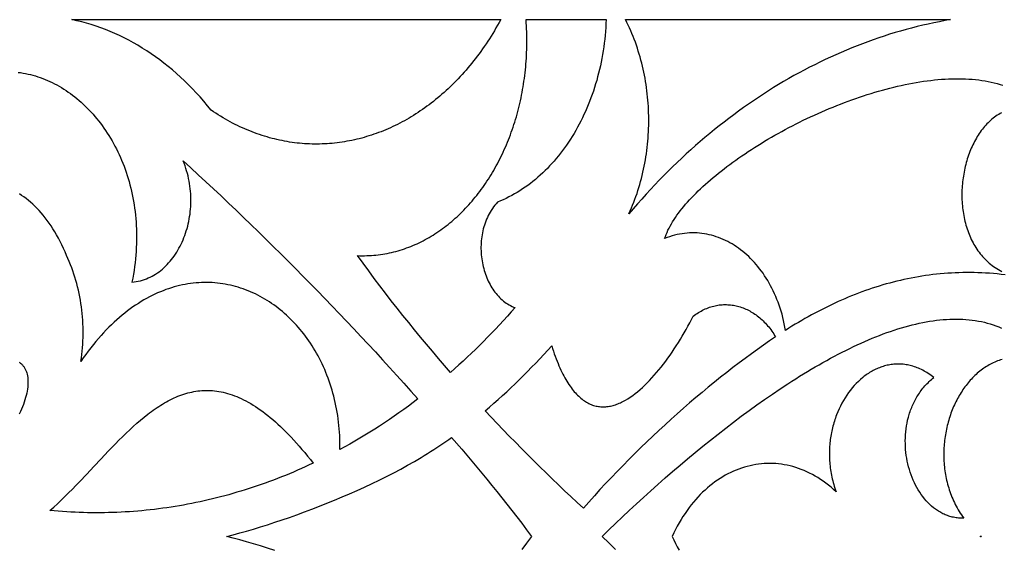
# Model space of a CAD drawing. Extents: x -4950 to -2150, y -1354 to 1346.
# Drawn here: x -4386.9 to -4103, y -1033.4 to -880.4 of the extents above; entities that cross this region are included whole.
import ezdxf

# ---------------------------------------------------------------- set-up
doc = ezdxf.new("R2010")
doc.units = 0
doc.layers.add('LAYER_1', color=18, linetype='CONTINUOUS')

msp = doc.modelspace()

# ---------------------------------------------------------------- linework, layer by layer
at = {"layer": 'LAYER_1'}
for points in [[(-4247.82, -880.41), (-4248.27, -881.22), (-4248.72, -882.03), (-4249.18, -882.82), (-4249.64, -883.61), (-4250.12, -884.39), (-4250.59, -885.16), (-4251.08, -885.92), (-4251.56, -886.67), (-4252.06, -887.41), (-4252.56, -888.14), (-4253.06, -888.87), (-4253.57, -889.58), (-4254.09, -890.29), (-4254.61, -890.99), (-4255.13, -891.68), (-4255.67, -892.36), (-4256.2, -893.03), (-4256.74, -893.69), (-4257.29, -894.35), (-4257.84, -894.99), (-4258.4, -895.63), (-4258.96, -896.25), (-4259.52, -896.87), (-4260.09, -897.48), (-4260.67, -898.08), (-4261.25, -898.66), (-4261.83, -899.24), (-4262.42, -899.82), (-4263.01, -900.38), (-4263.61, -900.93), (-4264.21, -901.47), (-4264.81, -902.01), (-4265.42, -902.53), (-4266.03, -903.05), (-4266.65, -903.55), (-4267.27, -904.05), (-4267.9, -904.54), (-4268.52, -905.01), (-4269.15, -905.48), (-4269.79, -905.94), (-4270.43, -906.39), (-4271.07, -906.83), (-4271.71, -907.26), (-4272.36, -907.68), (-4273.01, -908.09), (-4273.67, -908.49), (-4274.33, -908.88), (-4274.99, -909.26), (-4275.65, -909.64), (-4276.32, -910), (-4276.98, -910.35), (-4277.66, -910.69), (-4278.33, -911.03), (-4279.01, -911.35), (-4279.69, -911.66), (-4280.37, -911.97), (-4281.05, -912.26), (-4281.74, -912.54), (-4282.43, -912.82), (-4283.12, -913.08), (-4283.81, -913.34), (-4284.51, -913.58), (-4285.21, -913.82), (-4285.91, -914.04), (-4286.61, -914.25), (-4287.31, -914.46), (-4288.02, -914.65), (-4288.72, -914.84), (-4289.43, -915.01), (-4290.14, -915.17), (-4290.85, -915.33), (-4291.56, -915.47), (-4292.28, -915.6), (-4292.99, -915.73), (-4293.71, -915.84), (-4294.42, -915.94), (-4295.14, -916.03), (-4295.86, -916.12), (-4296.58, -916.19), (-4297.3, -916.25), (-4298.02, -916.3), (-4298.74, -916.34), (-4299.47, -916.37), (-4300.19, -916.39), (-4300.91, -916.4), (-4301.64, -916.4), (-4302.36, -916.39), (-4303.09, -916.36), (-4303.81, -916.33), (-4304.54, -916.29), (-4305.26, -916.23), (-4305.99, -916.17), (-4306.71, -916.09), (-4307.44, -916.01), (-4308.16, -915.91), (-4308.89, -915.8), (-4309.61, -915.68), (-4310.34, -915.55), (-4311.06, -915.41), (-4311.78, -915.26), (-4312.51, -915.1), (-4313.23, -914.93), (-4313.95, -914.75), (-4314.67, -914.55), (-4315.39, -914.35), (-4316.11, -914.13), (-4316.83, -913.91), (-4317.54, -913.67), (-4318.26, -913.42), (-4318.97, -913.16), (-4319.69, -912.89), (-4320.4, -912.61), (-4321.11, -912.32), (-4321.82, -912.01), (-4322.52, -911.7), (-4323.23, -911.37), (-4323.93, -911.04), (-4324.64, -910.69), (-4325.34, -910.33), (-4326.04, -909.96), (-4326.73, -909.58), (-4327.43, -909.18), (-4328.12, -908.78), (-4328.81, -908.36), (-4329.5, -907.93), (-4330.18, -907.5), (-4330.87, -907.05), (-4331.55, -906.59), (-4332.6, -905.29), (-4333.66, -904.02), (-4334.75, -902.78), (-4335.85, -901.57), (-4336.96, -900.4), (-4338.09, -899.24), (-4339.24, -898.12), (-4340.4, -897.03), (-4341.58, -895.97), (-4342.77, -894.94), (-4343.97, -893.95), (-4345.19, -892.98), (-4346.42, -892.04), (-4347.66, -891.13), (-4348.92, -890.26), (-4350.18, -889.42), (-4351.46, -888.61), (-4352.75, -887.83), (-4354.05, -887.08), (-4355.37, -886.37), (-4356.69, -885.69), (-4358.02, -885.04), (-4359.36, -884.42), (-4360.71, -883.84), (-4362.07, -883.29), (-4363.44, -882.77), (-4364.82, -882.29), (-4366.2, -881.85), (-4367.59, -881.43), (-4368.99, -881.05), (-4370.4, -880.71), (-4371.81, -880.4)], [(-4262.33, -982.43), (-4264.09, -980.41), (-4265.83, -978.39), (-4267.57, -976.35), (-4269.3, -974.29), (-4271.02, -972.23), (-4272.73, -970.15), (-4274.42, -968.06), (-4276.11, -965.96), (-4277.79, -963.84), (-4279.45, -961.71), (-4281.1, -959.57), (-4282.75, -957.42), (-4284.37, -955.25), (-4285.99, -953.07), (-4287.6, -950.87), (-4289.19, -948.67), (-4288.52, -948.69), (-4287.85, -948.7), (-4287.18, -948.69), (-4286.52, -948.68), (-4285.86, -948.65), (-4285.2, -948.61), (-4284.54, -948.56), (-4283.89, -948.5), (-4283.23, -948.42), (-4282.59, -948.34), (-4281.94, -948.24), (-4281.3, -948.13), (-4280.65, -948.01), (-4280.02, -947.88), (-4279.38, -947.74), (-4278.75, -947.59), (-4278.12, -947.43), (-4277.49, -947.25), (-4276.87, -947.07), (-4276.25, -946.87), (-4275.63, -946.67), (-4275.02, -946.45), (-4274.41, -946.22), (-4273.81, -945.99), (-4273.2, -945.74), (-4272.6, -945.48), (-4272.01, -945.21), (-4271.42, -944.94), (-4270.83, -944.65), (-4270.24, -944.35), (-4269.66, -944.04), (-4269.08, -943.73), (-4268.51, -943.4), (-4267.94, -943.06), (-4267.38, -942.72), (-4266.82, -942.36), (-4266.26, -942), (-4265.71, -941.63), (-4265.16, -941.24), (-4264.62, -940.85), (-4264.08, -940.45), (-4263.54, -940.04), (-4263.01, -939.62), (-4262.49, -939.2), (-4261.97, -938.76), (-4261.45, -938.32), (-4260.94, -937.86), (-4260.43, -937.4), (-4259.93, -936.93), (-4259.43, -936.46), (-4258.94, -935.97), (-4258.45, -935.48), (-4257.97, -934.98), (-4257.49, -934.47), (-4257.02, -933.95), (-4256.56, -933.42), (-4256.09, -932.89), (-4255.64, -932.35), (-4255.19, -931.8), (-4254.74, -931.25), (-4254.3, -930.68), (-4253.87, -930.11), (-4253.44, -929.54), (-4253.02, -928.95), (-4252.6, -928.36), (-4252.19, -927.76), (-4251.79, -927.16), (-4251.39, -926.54), (-4251, -925.92), (-4250.61, -925.3), (-4250.23, -924.67), (-4249.85, -924.03), (-4249.49, -923.38), (-4249.12, -922.73), (-4248.77, -922.08), (-4248.42, -921.41), (-4248.08, -920.74), (-4247.74, -920.07), (-4247.41, -919.38), (-4247.09, -918.7), (-4246.77, -918), (-4246.46, -917.3), (-4246.16, -916.6), (-4245.86, -915.89), (-4245.57, -915.17), (-4245.29, -914.45), (-4245.02, -913.73), (-4244.75, -913), (-4244.49, -912.26), (-4244.23, -911.52), (-4243.99, -910.77), (-4243.75, -910.02), (-4243.52, -909.27), (-4243.29, -908.5), (-4243.08, -907.74), (-4242.87, -906.97), (-4242.67, -906.19), (-4242.47, -905.42), (-4242.29, -904.63), (-4242.11, -903.85), (-4241.94, -903.05), (-4241.77, -902.26), (-4241.62, -901.46), (-4241.47, -900.66), (-4241.33, -899.85), (-4241.2, -899.04), (-4241.08, -898.22), (-4240.97, -897.4), (-4240.86, -896.58), (-4240.76, -895.76), (-4240.67, -894.93), (-4240.59, -894.1), (-4240.52, -893.26), (-4240.46, -892.42), (-4240.4, -891.58), (-4240.35, -890.74), (-4240.32, -889.89), (-4240.29, -889.04), (-4240.27, -888.19), (-4240.26, -887.33), (-4240.25, -886.48), (-4240.26, -885.62), (-4240.28, -884.75), (-4240.3, -883.89), (-4240.34, -883.02), (-4240.38, -882.15), (-4240.43, -881.28), (-4240.5, -880.41), (-4217.33, -880.41), (-4217.38, -881.55), (-4217.44, -882.69), (-4217.52, -883.83), (-4217.62, -884.96), (-4217.74, -886.08), (-4217.87, -887.2), (-4218.02, -888.31), (-4218.18, -889.41), (-4218.36, -890.51), (-4218.56, -891.6), (-4218.77, -892.68), (-4219, -893.76), (-4219.24, -894.83), (-4219.5, -895.88), (-4219.78, -896.94), (-4220.06, -897.98), (-4220.37, -899.01), (-4220.69, -900.04), (-4221.02, -901.06), (-4221.37, -902.06), (-4221.73, -903.06), (-4222.1, -904.05), (-4222.49, -905.02), (-4222.9, -905.99), (-4223.31, -906.94), (-4223.74, -907.89), (-4224.19, -908.82), (-4224.65, -909.74), (-4225.12, -910.65), (-4225.6, -911.55), (-4226.1, -912.44), (-4226.61, -913.31), (-4227.13, -914.17), (-4227.66, -915.02), (-4228.21, -915.85), (-4228.77, -916.67), (-4229.34, -917.48), (-4229.92, -918.27), (-4230.52, -919.05), (-4231.12, -919.82), (-4231.74, -920.57), (-4232.37, -921.3), (-4233.01, -922.02), (-4233.66, -922.73), (-4234.32, -923.42), (-4234.99, -924.09), (-4235.67, -924.75), (-4236.37, -925.39), (-4237.07, -926.01), (-4237.78, -926.62), (-4238.51, -927.21), (-4239.24, -927.78), (-4239.98, -928.34), (-4240.73, -928.87), (-4241.5, -929.39), (-4242.27, -929.89), (-4243.05, -930.37), (-4243.84, -930.83), (-4244.64, -931.28), (-4245.44, -931.7), (-4246.26, -932.11), (-4247.08, -932.49), (-4247.91, -932.86), (-4248.75, -933.2), (-4249.15, -933.65), (-4249.53, -934.12), (-4249.89, -934.59), (-4250.23, -935.07), (-4250.56, -935.57), (-4250.86, -936.07), (-4251.15, -936.58), (-4251.42, -937.1), (-4251.68, -937.63), (-4251.91, -938.16), (-4252.13, -938.71), (-4252.34, -939.25), (-4252.52, -939.81), (-4252.69, -940.37), (-4252.85, -940.93), (-4252.98, -941.5), (-4253.11, -942.07), (-4253.21, -942.64), (-4253.3, -943.22), (-4253.38, -943.8), (-4253.44, -944.38), (-4253.48, -944.96), (-4253.51, -945.55), (-4253.52, -946.13), (-4253.52, -946.71), (-4253.51, -947.29), (-4253.48, -947.87), (-4253.43, -948.45), (-4253.37, -949.03), (-4253.3, -949.6), (-4253.21, -950.17), (-4253.11, -950.73), (-4253, -951.29), (-4252.87, -951.85), (-4252.73, -952.4), (-4252.58, -952.95), (-4252.42, -953.48), (-4252.24, -954.02), (-4252.05, -954.54), (-4251.84, -955.05), (-4251.63, -955.56), (-4251.4, -956.06), (-4251.16, -956.55), (-4250.91, -957.03), (-4250.64, -957.49), (-4250.37, -957.95), (-4250.08, -958.4), (-4249.79, -958.83), (-4249.48, -959.25), (-4249.16, -959.66), (-4248.83, -960.05), (-4248.49, -960.43), (-4248.14, -960.8), (-4247.78, -961.15), (-4247.41, -961.48), (-4247.03, -961.8), (-4246.64, -962.1), (-4246.23, -962.39), (-4245.83, -962.65), (-4245.41, -962.9), (-4244.98, -963.13), (-4244.54, -963.34), (-4244.1, -963.53), (-4243.64, -963.71), (-4244.76, -964.97), (-4245.88, -966.22), (-4247.01, -967.46), (-4248.15, -968.68), (-4249.29, -969.9), (-4250.44, -971.1), (-4251.6, -972.29), (-4252.76, -973.47), (-4253.94, -974.63), (-4255.12, -975.78), (-4256.3, -976.92), (-4257.49, -978.05), (-4258.69, -979.16), (-4259.9, -980.26), (-4261.11, -981.35)], [(-4210.72, -936.54), (-4210.36, -935.72), (-4210, -934.89), (-4209.66, -934.06), (-4209.32, -933.22), (-4209.01, -932.38), (-4208.7, -931.53), (-4208.4, -930.67), (-4208.12, -929.81), (-4207.85, -928.95), (-4207.59, -928.08), (-4207.35, -927.21), (-4207.12, -926.33), (-4206.9, -925.45), (-4206.69, -924.56), (-4206.49, -923.68), (-4206.31, -922.78), (-4206.13, -921.89), (-4205.97, -920.99), (-4205.83, -920.09), (-4205.69, -919.19), (-4205.57, -918.28), (-4205.46, -917.38), (-4205.36, -916.47), (-4205.27, -915.56), (-4205.2, -914.65), (-4205.13, -913.74), (-4205.08, -912.82), (-4205.05, -911.91), (-4205.02, -911), (-4205.01, -910.08), (-4205, -909.17), (-4205.01, -908.25), (-4205.04, -907.34), (-4205.07, -906.43), (-4205.12, -905.52), (-4205.18, -904.61), (-4205.25, -903.7), (-4205.33, -902.79), (-4205.43, -901.88), (-4205.53, -900.98), (-4205.65, -900.07), (-4205.78, -899.17), (-4205.93, -898.28), (-4206.08, -897.38), (-4206.25, -896.49), (-4206.43, -895.6), (-4206.62, -894.72), (-4206.82, -893.84), (-4207.04, -892.96), (-4207.27, -892.08), (-4207.5, -891.21), (-4207.76, -890.35), (-4208.02, -889.49), (-4208.29, -888.64), (-4208.58, -887.79), (-4208.88, -886.94), (-4209.19, -886.1), (-4209.52, -885.27), (-4209.85, -884.44), (-4210.2, -883.62), (-4210.56, -882.81), (-4210.93, -882), (-4211.31, -881.2), (-4211.7, -880.4), (-4117.7, -880.4), (-4119.32, -880.69), (-4120.94, -881), (-4122.56, -881.33), (-4124.17, -881.67), (-4125.77, -882.04), (-4127.38, -882.42), (-4128.98, -882.83), (-4130.57, -883.26), (-4132.17, -883.7), (-4133.75, -884.16), (-4135.34, -884.65), (-4136.92, -885.15), (-4138.49, -885.67), (-4140.06, -886.22), (-4141.63, -886.78), (-4143.19, -887.36), (-4144.75, -887.96), (-4146.3, -888.57), (-4147.85, -889.21), (-4149.39, -889.87), (-4150.93, -890.54), (-4152.46, -891.23), (-4153.98, -891.95), (-4155.5, -892.68), (-4157.02, -893.43), (-4158.53, -894.19), (-4160.03, -894.98), (-4161.53, -895.79), (-4163.02, -896.61), (-4164.51, -897.45), (-4165.99, -898.31), (-4167.46, -899.19), (-4168.93, -900.08), (-4170.39, -901), (-4171.85, -901.93), (-4173.29, -902.88), (-4174.73, -903.85), (-4176.17, -904.84), (-4177.59, -905.84), (-4179.02, -906.86), (-4180.43, -907.9), (-4181.83, -908.96), (-4183.23, -910.03), (-4184.62, -911.12), (-4186.01, -912.23), (-4187.38, -913.36), (-4188.75, -914.5), (-4190.11, -915.66), (-4191.46, -916.84), (-4192.81, -918.04), (-4194.14, -919.25), (-4195.47, -920.48), (-4196.79, -921.73), (-4198.1, -922.99), (-4199.4, -924.27), (-4200.7, -925.57), (-4201.98, -926.88), (-4203.26, -928.21), (-4204.52, -929.56), (-4205.78, -930.92), (-4207.03, -932.3), (-4208.27, -933.7), (-4209.5, -935.11)], [(-4223.92, -1021.75), (-4225.73, -1020.07), (-4227.53, -1018.37), (-4229.33, -1016.67), (-4231.13, -1014.96), (-4232.92, -1013.23), (-4234.71, -1011.5), (-4236.49, -1009.75), (-4238.27, -1008), (-4240.04, -1006.23), (-4241.81, -1004.45), (-4243.57, -1002.66), (-4245.33, -1000.86), (-4247.08, -999.05), (-4248.82, -997.22), (-4250.56, -995.39), (-4252.29, -993.54), (-4251.03, -992.47), (-4249.78, -991.38), (-4248.54, -990.27), (-4247.31, -989.16), (-4246.08, -988.03), (-4244.86, -986.89), (-4243.65, -985.73), (-4242.44, -984.56), (-4241.25, -983.38), (-4240.05, -982.19), (-4238.87, -980.98), (-4237.7, -979.76), (-4236.53, -978.53), (-4235.37, -977.28), (-4234.22, -976.03), (-4233.07, -974.76), (-4232.82, -975.55), (-4232.57, -976.32), (-4232.31, -977.07), (-4232.05, -977.8), (-4231.78, -978.51), (-4231.51, -979.19), (-4231.24, -979.86), (-4230.97, -980.51), (-4230.69, -981.14), (-4230.41, -981.76), (-4230.13, -982.35), (-4229.85, -982.92), (-4229.56, -983.48), (-4229.27, -984.01), (-4228.97, -984.53), (-4228.68, -985.03), (-4228.38, -985.51), (-4228.08, -985.97), (-4227.77, -986.42), (-4227.47, -986.85), (-4227.16, -987.26), (-4226.85, -987.65), (-4226.54, -988.03), (-4226.22, -988.39), (-4225.91, -988.73), (-4225.59, -989.06), (-4225.27, -989.37), (-4224.94, -989.66), (-4224.62, -989.94), (-4224.29, -990.2), (-4223.96, -990.45), (-4223.63, -990.68), (-4223.3, -990.9), (-4222.97, -991.1), (-4222.63, -991.28), (-4222.3, -991.45), (-4221.96, -991.61), (-4221.62, -991.75), (-4221.28, -991.88), (-4220.94, -991.99), (-4220.59, -992.09), (-4220.25, -992.17), (-4219.9, -992.25), (-4219.56, -992.3), (-4219.21, -992.35), (-4218.86, -992.38), (-4218.51, -992.4), (-4218.16, -992.4), (-4217.81, -992.4), (-4217.46, -992.38), (-4217.11, -992.35), (-4216.75, -992.3), (-4216.4, -992.25), (-4216.05, -992.18), (-4215.69, -992.1), (-4215.34, -992.01), (-4214.98, -991.9), (-4214.62, -991.79), (-4214.27, -991.67), (-4213.91, -991.53), (-4213.56, -991.39), (-4213.2, -991.23), (-4212.84, -991.06), (-4212.49, -990.89), (-4212.13, -990.7), (-4211.77, -990.5), (-4211.06, -990.08), (-4210.35, -989.62), (-4209.64, -989.13), (-4208.93, -988.6), (-4208.23, -988.04), (-4207.52, -987.44), (-4206.83, -986.82), (-4206.13, -986.16), (-4205.44, -985.48), (-4204.75, -984.78), (-4204.07, -984.04), (-4203.39, -983.29), (-4202.72, -982.51), (-4202.06, -981.71), (-4201.4, -980.89), (-4200.75, -980.05), (-4200.11, -979.2), (-4199.48, -978.33), (-4198.85, -977.44), (-4198.23, -976.55), (-4197.62, -975.64), (-4197.03, -974.72), (-4196.44, -973.79), (-4195.86, -972.86), (-4195.3, -971.92), (-4194.74, -970.97), (-4194.2, -970.02), (-4193.67, -969.07), (-4193.15, -968.12), (-4192.65, -967.16), (-4192.16, -966.21), (-4191.78, -965.93), (-4191.4, -965.65), (-4191.01, -965.39), (-4190.63, -965.14), (-4190.24, -964.91), (-4189.84, -964.69), (-4189.45, -964.48), (-4189.05, -964.28), (-4188.66, -964.1), (-4188.25, -963.93), (-4187.85, -963.77), (-4187.45, -963.62), (-4187.05, -963.49), (-4186.64, -963.37), (-4186.23, -963.26), (-4185.82, -963.17), (-4185.42, -963.08), (-4185.01, -963.01), (-4184.6, -962.95), (-4184.19, -962.91), (-4183.78, -962.87), (-4183.37, -962.85), (-4182.96, -962.84), (-4182.55, -962.84), (-4182.14, -962.86), (-4181.74, -962.88), (-4181.33, -962.92), (-4180.92, -962.97), (-4180.52, -963.03), (-4180.12, -963.11), (-4179.71, -963.19), (-4179.31, -963.29), (-4178.92, -963.4), (-4178.52, -963.51), (-4178.13, -963.65), (-4177.73, -963.79), (-4177.34, -963.94), (-4176.96, -964.11), (-4176.57, -964.28), (-4176.19, -964.47), (-4175.82, -964.67), (-4175.44, -964.88), (-4175.07, -965.1), (-4174.7, -965.33), (-4174.34, -965.57), (-4173.98, -965.82), (-4173.62, -966.09), (-4173.27, -966.36), (-4172.92, -966.65), (-4172.58, -966.94), (-4172.24, -967.25), (-4171.91, -967.57), (-4171.58, -967.9), (-4171.25, -968.23), (-4170.94, -968.58), (-4170.62, -968.94), (-4170.32, -969.31), (-4170.02, -969.69), (-4169.72, -970.08), (-4169.43, -970.48), (-4169.15, -970.89), (-4168.87, -971.31), (-4168.6, -971.74), (-4168.34, -972.18), (-4170.07, -973.36), (-4171.81, -974.57), (-4173.57, -975.81), (-4175.33, -977.09), (-4177.1, -978.39), (-4178.87, -979.72), (-4180.65, -981.07), (-4182.44, -982.46), (-4184.22, -983.87), (-4186.01, -985.3), (-4187.8, -986.76), (-4189.6, -988.24), (-4191.39, -989.75), (-4193.18, -991.28), (-4194.96, -992.83), (-4196.74, -994.4), (-4198.52, -995.99), (-4200.29, -997.6), (-4202.06, -999.23), (-4203.81, -1000.87), (-4205.56, -1002.53), (-4207.3, -1004.21), (-4209.03, -1005.91), (-4210.74, -1007.62), (-4212.45, -1009.34), (-4214.13, -1011.08), (-4215.81, -1012.83), (-4217.47, -1014.59), (-4219.11, -1016.37), (-4220.73, -1018.15), (-4222.34, -1019.94)], [(-4302.03, -1008.69), (-4303.18, -1009.23), (-4304.32, -1009.75), (-4305.47, -1010.27), (-4306.62, -1010.77), (-4307.77, -1011.27), (-4308.92, -1011.75), (-4310.08, -1012.23), (-4311.24, -1012.69), (-4312.4, -1013.15), (-4313.56, -1013.59), (-4314.72, -1014.03), (-4315.89, -1014.45), (-4317.06, -1014.87), (-4318.23, -1015.27), (-4319.4, -1015.67), (-4320.57, -1016.05), (-4321.75, -1016.42), (-4322.92, -1016.79), (-4324.1, -1017.14), (-4325.28, -1017.48), (-4326.46, -1017.82), (-4327.64, -1018.14), (-4328.83, -1018.45), (-4330.01, -1018.76), (-4331.2, -1019.05), (-4332.39, -1019.33), (-4333.58, -1019.6), (-4334.77, -1019.86), (-4335.96, -1020.12), (-4337.16, -1020.36), (-4338.35, -1020.59), (-4339.55, -1020.81), (-4340.74, -1021.02), (-4341.94, -1021.22), (-4343.14, -1021.41), (-4344.34, -1021.59), (-4345.54, -1021.76), (-4346.74, -1021.92), (-4347.94, -1022.07), (-4349.15, -1022.2), (-4350.35, -1022.33), (-4351.56, -1022.45), (-4352.76, -1022.56), (-4353.97, -1022.65), (-4355.17, -1022.74), (-4356.38, -1022.82), (-4357.59, -1022.88), (-4358.8, -1022.94), (-4360.01, -1022.98), (-4361.22, -1023.02), (-4362.43, -1023.04), (-4363.64, -1023.06), (-4364.85, -1023.06), (-4366.06, -1023.05), (-4367.27, -1023.04), (-4368.48, -1023.01), (-4369.69, -1022.97), (-4370.9, -1022.92), (-4372.11, -1022.86), (-4373.32, -1022.79), (-4374.54, -1022.72), (-4375.75, -1022.62), (-4376.96, -1022.52), (-4378.17, -1022.41), (-4377.07, -1021.44), (-4375.98, -1020.44), (-4374.9, -1019.42), (-4373.82, -1018.38), (-4372.76, -1017.33), (-4371.69, -1016.26), (-4370.64, -1015.18), (-4369.59, -1014.09), (-4367.5, -1011.88), (-4365.43, -1009.67), (-4363.36, -1007.46), (-4361.3, -1005.28), (-4360.27, -1004.2), (-4359.24, -1003.14), (-4358.21, -1002.09), (-4357.18, -1001.06), (-4356.15, -1000.05), (-4355.11, -999.07), (-4354.07, -998.11), (-4353.03, -997.17), (-4351.98, -996.27), (-4350.93, -995.4), (-4349.87, -994.56), (-4349.34, -994.15), (-4348.81, -993.76), (-4348.28, -993.37), (-4347.74, -992.99), (-4347.2, -992.63), (-4346.66, -992.27), (-4346.12, -991.93), (-4345.58, -991.59), (-4345.04, -991.27), (-4344.49, -990.96), (-4343.94, -990.66), (-4343.39, -990.37), (-4342.83, -990.1), (-4342.28, -989.84), (-4341.72, -989.59), (-4341.16, -989.36), (-4340.6, -989.14), (-4340.03, -988.93), (-4339.46, -988.74), (-4338.89, -988.56), (-4338.32, -988.4), (-4337.74, -988.25), (-4337.16, -988.12), (-4336.58, -988), (-4335.99, -987.9), (-4335.4, -987.82), (-4334.81, -987.75), (-4334.21, -987.7), (-4333.61, -987.67), (-4333.01, -987.65), (-4332.4, -987.65), (-4331.79, -987.68), (-4331.18, -987.71), (-4330.56, -987.77), (-4329.94, -987.85), (-4329.32, -987.94), (-4328.69, -988.06), (-4328.05, -988.19), (-4327.42, -988.35), (-4326.78, -988.52), (-4326.13, -988.72), (-4325.48, -988.94), (-4324.83, -989.18), (-4324.17, -989.44), (-4323.51, -989.72), (-4322.84, -990.02), (-4322.17, -990.35), (-4321.49, -990.7), (-4320.81, -991.07), (-4320.12, -991.46), (-4319.43, -991.88), (-4318.74, -992.33), (-4318.04, -992.79), (-4317.33, -993.28), (-4316.62, -993.8), (-4315.9, -994.34), (-4315.18, -994.91), (-4314.45, -995.5), (-4313.72, -996.12), (-4312.98, -996.76), (-4312.24, -997.43), (-4311.49, -998.13), (-4310.74, -998.86), (-4309.97, -999.61), (-4309.21, -1000.39), (-4308.44, -1001.19), (-4307.66, -1002.03), (-4306.87, -1002.89), (-4306.08, -1003.79), (-4305.28, -1004.71), (-4304.48, -1005.66), (-4303.67, -1006.64), (-4302.86, -1007.65)], [(-4108.82, -1029.89), (-4108.9, -1029.95), (-4108.97, -1029.98), (-4109.01, -1029.98), (-4109.05, -1029.97), (-4109.09, -1029.94), (-4109.13, -1029.89), (-4109.09, -1029.84), (-4109.05, -1029.82), (-4109.01, -1029.8), (-4108.97, -1029.81), (-4108.9, -1029.84)]]:
    msp.add_lwpolyline(points, close=True, dxfattribs=at)
for points in [[(-4387.38, -895.65), (-4386.66, -895.74), (-4385.94, -895.86), (-4385.22, -895.99), (-4384.5, -896.14), (-4383.79, -896.3), (-4383.08, -896.49), (-4382.37, -896.69), (-4381.66, -896.92), (-4380.96, -897.15), (-4380.26, -897.41), (-4379.57, -897.69), (-4378.88, -897.98), (-4378.19, -898.28), (-4377.51, -898.61), (-4376.83, -898.95), (-4376.16, -899.31), (-4375.49, -899.69), (-4374.83, -900.08), (-4374.17, -900.48), (-4373.52, -900.91), (-4372.88, -901.35), (-4372.24, -901.8), (-4371.61, -902.27), (-4370.98, -902.76), (-4370.37, -903.26), (-4369.75, -903.77), (-4369.15, -904.3), (-4368.55, -904.85), (-4367.97, -905.41), (-4367.39, -905.98), (-4366.81, -906.57), (-4366.25, -907.17), (-4365.69, -907.79), (-4365.15, -908.42), (-4364.61, -909.06), (-4364.08, -909.72), (-4363.57, -910.39), (-4363.06, -911.07), (-4362.56, -911.77), (-4362.07, -912.48), (-4361.59, -913.2), (-4361.13, -913.94), (-4360.67, -914.68), (-4360.22, -915.44), (-4359.79, -916.22), (-4359.37, -917), (-4358.96, -917.79), (-4358.56, -918.6), (-4358.17, -919.42), (-4357.8, -920.25), (-4357.44, -921.09), (-4357.09, -921.94), (-4356.75, -922.8), (-4356.43, -923.68), (-4356.12, -924.56), (-4355.83, -925.45), (-4355.54, -926.36), (-4355.28, -927.27), (-4355.03, -928.2), (-4354.79, -929.13), (-4354.56, -930.07), (-4354.36, -931.03), (-4354.16, -931.99), (-4353.99, -932.96), (-4353.82, -933.94), (-4353.68, -934.93), (-4353.55, -935.93), (-4353.44, -936.93), (-4353.34, -937.95), (-4353.26, -938.97), (-4353.2, -940), (-4353.15, -941.04), (-4353.12, -942.09), (-4353.11, -943.14), (-4353.12, -944.2), (-4353.14, -945.27), (-4353.19, -946.35), (-4353.25, -947.43), (-4353.33, -948.52), (-4353.43, -949.62), (-4353.55, -950.72), (-4353.69, -951.83), (-4353.85, -952.94), (-4354.03, -954.06), (-4354.23, -955.19), (-4354.45, -956.32), (-4353.83, -956.26), (-4353.22, -956.17), (-4352.62, -956.06), (-4352.02, -955.92), (-4351.44, -955.76), (-4350.86, -955.58), (-4350.29, -955.37), (-4349.74, -955.14), (-4349.19, -954.89), (-4348.65, -954.61), (-4348.12, -954.32), (-4347.6, -954), (-4347.09, -953.67), (-4346.6, -953.31), (-4346.11, -952.94), (-4345.63, -952.54), (-4345.17, -952.13), (-4344.72, -951.7), (-4344.27, -951.26), (-4343.84, -950.79), (-4343.43, -950.31), (-4343.02, -949.82), (-4342.63, -949.31), (-4342.25, -948.78), (-4341.88, -948.24), (-4341.52, -947.69), (-4341.18, -947.12), (-4340.85, -946.55), (-4340.54, -945.95), (-4340.23, -945.35), (-4339.95, -944.74), (-4339.67, -944.11), (-4339.41, -943.47), (-4339.17, -942.83), (-4338.94, -942.17), (-4338.73, -941.51), (-4338.53, -940.84), (-4338.34, -940.15), (-4338.18, -939.47), (-4338.02, -938.77), (-4337.89, -938.07), (-4337.77, -937.36), (-4337.66, -936.65), (-4337.58, -935.93), (-4337.51, -935.21), (-4337.46, -934.48), (-4337.42, -933.75), (-4337.4, -933.02), (-4337.4, -932.28), (-4337.42, -931.54), (-4337.46, -930.8), (-4337.51, -930.06), (-4337.58, -929.32), (-4337.67, -928.58), (-4337.78, -927.84), (-4337.91, -927.1), (-4338.06, -926.36), (-4338.23, -925.62), (-4338.42, -924.88), (-4338.63, -924.15), (-4338.85, -923.42), (-4339.1, -922.69), (-4339.37, -921.97), (-4339.66, -921.26), (-4337.46, -923.27), (-4335.26, -925.3), (-4333.07, -927.33), (-4330.88, -929.37), (-4328.7, -931.42), (-4326.52, -933.48), (-4324.35, -935.55), (-4322.19, -937.63), (-4320.03, -939.71), (-4317.87, -941.81), (-4315.72, -943.92), (-4313.57, -946.03), (-4311.43, -948.15), (-4309.29, -950.28), (-4307.16, -952.42), (-4305.04, -954.57), (-4302.92, -956.73), (-4300.8, -958.9), (-4298.69, -961.07), (-4296.59, -963.25), (-4294.49, -965.45), (-4292.4, -967.65), (-4290.31, -969.86), (-4288.22, -972.08), (-4286.15, -974.3), (-4284.07, -976.54), (-4282.01, -978.79), (-4279.95, -981.04), (-4277.89, -983.3), (-4275.84, -985.57), (-4273.79, -987.85), (-4271.75, -990.14), (-4273.11, -991.17), (-4274.48, -992.19), (-4275.86, -993.19), (-4277.24, -994.17), (-4278.63, -995.14), (-4280.02, -996.1), (-4281.42, -997.04), (-4282.83, -997.96), (-4284.24, -998.87), (-4285.66, -999.76), (-4287.09, -1000.63), (-4288.52, -1001.5), (-4289.96, -1002.34), (-4291.4, -1003.17), (-4292.85, -1003.98), (-4294.3, -1004.78), (-4294.3, -1003.76), (-4294.31, -1002.75), (-4294.33, -1001.74), (-4294.37, -1000.74), (-4294.43, -999.75), (-4294.51, -998.76), (-4294.6, -997.78), (-4294.7, -996.81), (-4294.83, -995.85), (-4294.96, -994.9), (-4295.11, -993.95), (-4295.28, -993.01), (-4295.46, -992.08), (-4295.66, -991.16), (-4295.87, -990.25), (-4296.09, -989.34), (-4296.33, -988.45), (-4296.58, -987.56), (-4296.85, -986.68), (-4297.13, -985.82), (-4297.42, -984.96), (-4297.73, -984.11), (-4298.05, -983.27), (-4298.38, -982.44), (-4298.72, -981.62), (-4299.08, -980.81), (-4299.45, -980.01), (-4299.83, -979.22), (-4300.23, -978.45), (-4300.63, -977.68), (-4301.05, -976.92), (-4301.48, -976.18), (-4301.91, -975.45), (-4302.36, -974.73), (-4302.83, -974.02), (-4303.3, -973.32), (-4303.78, -972.63), (-4304.27, -971.96), (-4304.78, -971.29), (-4305.29, -970.64), (-4305.81, -970), (-4306.35, -969.38), (-4306.89, -968.77), (-4307.44, -968.17), (-4308, -967.58), (-4308.57, -967.01), (-4309.15, -966.45), (-4309.74, -965.9), (-4310.33, -965.37), (-4310.93, -964.85), (-4311.55, -964.35), (-4312.17, -963.86), (-4312.79, -963.38), (-4313.43, -962.92), (-4314.07, -962.47), (-4314.72, -962.04), (-4315.38, -961.62), (-4316.04, -961.22), (-4316.71, -960.83), (-4317.39, -960.46), (-4318.07, -960.1), (-4318.76, -959.76), (-4319.46, -959.43), (-4320.16, -959.12), (-4320.87, -958.83), (-4321.58, -958.55), (-4322.3, -958.29), (-4323.02, -958.05), (-4323.75, -957.82), (-4324.48, -957.61), (-4325.22, -957.41), (-4325.96, -957.24), (-4326.71, -957.08), (-4327.46, -956.93), (-4328.21, -956.81), (-4328.97, -956.7), (-4329.73, -956.61), (-4330.5, -956.54), (-4331.27, -956.49), (-4332.04, -956.45), (-4332.81, -956.44), (-4333.59, -956.44), (-4334.37, -956.46), (-4335.15, -956.5), (-4335.93, -956.56), (-4336.72, -956.64), (-4337.51, -956.74), (-4338.3, -956.85), (-4339.09, -956.99), (-4339.88, -957.15), (-4340.67, -957.32), (-4341.47, -957.52), (-4342.26, -957.74), (-4343.06, -957.98), (-4343.85, -958.23), (-4344.65, -958.51), (-4345.45, -958.81), (-4346.24, -959.13), (-4347.04, -959.47), (-4347.83, -959.84), (-4348.63, -960.22), (-4349.42, -960.63), (-4350.22, -961.05), (-4351.01, -961.5), (-4351.8, -961.97), (-4352.59, -962.47), (-4353.38, -962.98), (-4354.16, -963.52), (-4354.95, -964.08), (-4355.73, -964.67), (-4356.51, -965.28), (-4357.29, -965.91), (-4358.06, -966.56), (-4358.83, -967.24), (-4359.6, -967.94), (-4360.36, -968.66), (-4361.13, -969.41), (-4361.88, -970.18), (-4362.64, -970.98), (-4363.39, -971.8), (-4364.14, -972.64), (-4364.88, -973.51), (-4365.61, -974.41), (-4366.35, -975.32), (-4367.08, -976.27), (-4367.8, -977.24), (-4368.52, -978.23), (-4369.23, -979.25), (-4369.08, -978.27), (-4368.96, -977.28), (-4368.85, -976.29), (-4368.76, -975.3), (-4368.68, -974.31), (-4368.63, -973.31), (-4368.59, -972.32), (-4368.57, -971.33), (-4368.57, -970.34), (-4368.59, -969.35), (-4368.62, -968.36), (-4368.67, -967.37), (-4368.74, -966.39), (-4368.83, -965.4), (-4368.94, -964.43), (-4369.06, -963.45), (-4369.2, -962.48), (-4369.36, -961.51), (-4369.53, -960.55), (-4369.72, -959.6), (-4369.93, -958.65), (-4370.16, -957.7), (-4370.4, -956.76), (-4370.66, -955.83), (-4370.94, -954.91), (-4371.23, -953.99), (-4371.55, -953.08), (-4371.87, -952.18), (-4372.22, -951.29), (-4372.58, -950.41), (-4372.96, -949.54), (-4373.36, -948.68), (-4373.81, -947.6), (-4374.27, -946.56), (-4374.75, -945.54), (-4375.24, -944.56), (-4375.74, -943.6), (-4376.25, -942.67), (-4376.78, -941.78), (-4377.31, -940.91), (-4377.85, -940.07), (-4378.4, -939.26), (-4378.97, -938.48), (-4379.54, -937.72), (-4380.12, -937), (-4380.71, -936.3), (-4381.3, -935.63), (-4381.91, -934.99), (-4382.52, -934.38), (-4383.14, -933.79), (-4383.77, -933.23), (-4384.41, -932.69), (-4385.05, -932.18), (-4385.69, -931.7), (-4386.35, -931.25), (-4387.01, -930.82)], [(-4101.95, -954.22), (-4103.08, -954.09), (-4104.22, -953.98), (-4105.34, -953.88), (-4106.46, -953.79), (-4107.58, -953.72), (-4108.7, -953.66), (-4109.81, -953.62), (-4110.91, -953.59), (-4112.02, -953.58), (-4113.11, -953.58), (-4114.21, -953.59), (-4115.3, -953.61), (-4116.39, -953.65), (-4117.47, -953.71), (-4118.55, -953.77), (-4119.62, -953.85), (-4120.69, -953.95), (-4121.76, -954.05), (-4122.82, -954.17), (-4123.88, -954.31), (-4124.94, -954.45), (-4125.99, -954.61), (-4127.04, -954.78), (-4128.09, -954.96), (-4129.13, -955.16), (-4130.17, -955.37), (-4131.2, -955.59), (-4132.23, -955.82), (-4133.26, -956.07), (-4134.29, -956.32), (-4135.31, -956.59), (-4136.33, -956.87), (-4137.34, -957.16), (-4138.35, -957.47), (-4139.36, -957.78), (-4140.36, -958.11), (-4141.37, -958.44), (-4142.36, -958.79), (-4143.36, -959.15), (-4144.35, -959.52), (-4145.34, -959.91), (-4146.33, -960.3), (-4147.31, -960.7), (-4148.29, -961.12), (-4149.26, -961.54), (-4150.24, -961.98), (-4151.21, -962.42), (-4152.18, -962.88), (-4153.14, -963.34), (-4154.1, -963.82), (-4155.06, -964.31), (-4156.02, -964.8), (-4156.97, -965.31), (-4157.92, -965.82), (-4158.87, -966.35), (-4159.82, -966.88), (-4160.76, -967.43), (-4161.7, -967.98), (-4162.64, -968.54), (-4163.58, -969.11), (-4164.51, -969.69), (-4165.44, -970.28), (-4165.61, -969.33), (-4165.8, -968.39), (-4166, -967.46), (-4166.22, -966.54), (-4166.47, -965.64), (-4166.72, -964.75), (-4167, -963.87), (-4167.29, -963), (-4167.6, -962.15), (-4167.92, -961.32), (-4168.26, -960.5), (-4168.61, -959.69), (-4168.98, -958.9), (-4169.37, -958.12), (-4169.76, -957.36), (-4170.18, -956.61), (-4170.6, -955.88), (-4171.04, -955.16), (-4171.49, -954.47), (-4171.96, -953.78), (-4172.44, -953.12), (-4172.93, -952.47), (-4173.43, -951.84), (-4173.94, -951.22), (-4174.47, -950.63), (-4175, -950.05), (-4175.55, -949.49), (-4176.1, -948.95), (-4176.67, -948.42), (-4177.25, -947.92), (-4177.83, -947.43), (-4178.43, -946.97), (-4179.03, -946.52), (-4179.64, -946.09), (-4180.26, -945.69), (-4180.89, -945.3), (-4181.53, -944.94), (-4182.17, -944.59), (-4182.82, -944.27), (-4183.47, -943.97), (-4184.14, -943.69), (-4184.81, -943.43), (-4185.48, -943.19), (-4186.16, -942.98), (-4186.84, -942.78), (-4187.53, -942.61), (-4188.23, -942.47), (-4188.93, -942.35), (-4189.63, -942.25), (-4190.33, -942.17), (-4191.04, -942.12), (-4191.75, -942.09), (-4192.47, -942.09), (-4193.18, -942.11), (-4193.9, -942.16), (-4194.62, -942.23), (-4195.34, -942.32), (-4196.07, -942.45), (-4196.79, -942.6), (-4197.51, -942.77), (-4198.24, -942.97), (-4198.96, -943.2), (-4199.69, -943.45), (-4200.41, -943.74), (-4200.2, -943.14), (-4199.97, -942.55), (-4199.72, -941.94), (-4199.44, -941.34), (-4199.13, -940.73), (-4198.81, -940.11), (-4198.46, -939.5), (-4198.09, -938.88), (-4197.69, -938.25), (-4197.27, -937.63), (-4196.84, -937), (-4196.38, -936.36), (-4195.89, -935.73), (-4195.39, -935.09), (-4194.87, -934.46), (-4194.33, -933.82), (-4193.77, -933.17), (-4193.19, -932.53), (-4192.59, -931.89), (-4191.97, -931.25), (-4191.33, -930.6), (-4190.68, -929.96), (-4190.01, -929.31), (-4189.32, -928.67), (-4188.61, -928.03), (-4187.89, -927.38), (-4187.15, -926.74), (-4186.4, -926.1), (-4185.63, -925.46), (-4184.85, -924.82), (-4184.05, -924.19), (-4183.23, -923.55), (-4182.41, -922.92), (-4181.56, -922.29), (-4180.71, -921.67), (-4179.84, -921.04), (-4178.96, -920.42), (-4178.07, -919.81), (-4177.17, -919.19), (-4176.25, -918.58), (-4175.32, -917.98), (-4174.39, -917.38), (-4173.44, -916.78), (-4172.48, -916.19), (-4171.51, -915.6), (-4170.53, -915.02), (-4169.55, -914.44), (-4168.55, -913.87), (-4167.55, -913.31), (-4166.54, -912.75), (-4165.52, -912.19), (-4164.49, -911.65), (-4163.45, -911.11), (-4162.41, -910.58), (-4161.37, -910.05), (-4160.31, -909.53), (-4159.25, -909.02), (-4158.19, -908.52), (-4157.12, -908.03), (-4156.05, -907.54), (-4154.97, -907.07), (-4153.89, -906.6), (-4152.8, -906.14), (-4151.71, -905.69), (-4150.62, -905.25), (-4149.53, -904.82), (-4148.43, -904.4), (-4147.33, -903.99), (-4146.24, -903.59), (-4145.14, -903.2), (-4144.03, -902.82), (-4142.93, -902.45), (-4141.83, -902.09), (-4140.73, -901.75), (-4139.63, -901.42), (-4138.53, -901.09), (-4137.43, -900.78), (-4136.34, -900.49), (-4135.24, -900.2), (-4134.15, -899.93), (-4133.06, -899.67), (-4131.98, -899.43), (-4130.89, -899.2), (-4129.81, -898.98), (-4128.74, -898.78), (-4127.67, -898.59), (-4126.6, -898.41), (-4125.54, -898.25), (-4124.49, -898.1), (-4123.44, -897.97), (-4122.4, -897.86), (-4121.36, -897.76), (-4120.33, -897.67), (-4119.31, -897.61), (-4118.3, -897.56), (-4117.29, -897.52), (-4116.3, -897.5), (-4115.31, -897.5), (-4114.33, -897.51), (-4113.36, -897.55), (-4112.4, -897.6), (-4111.44, -897.67), (-4110.5, -897.75), (-4109.58, -897.86), (-4108.66, -897.98), (-4107.75, -898.12), (-4106.86, -898.28), (-4105.97, -898.46), (-4105.1, -898.66), (-4104.24, -898.88), (-4103.4, -899.12), (-4102.57, -899.38)], [(-4102.96, -907.34), (-4103.38, -907.57), (-4103.8, -907.82), (-4104.21, -908.08), (-4104.61, -908.35), (-4105, -908.63), (-4105.39, -908.93), (-4105.76, -909.24), (-4106.14, -909.56), (-4106.5, -909.89), (-4106.86, -910.23), (-4107.2, -910.59), (-4107.55, -910.96), (-4107.88, -911.33), (-4108.2, -911.72), (-4108.52, -912.12), (-4108.83, -912.52), (-4109.14, -912.94), (-4109.43, -913.37), (-4109.72, -913.8), (-4110, -914.25), (-4110.27, -914.7), (-4110.53, -915.16), (-4110.79, -915.62), (-4111.03, -916.1), (-4111.27, -916.58), (-4111.5, -917.07), (-4111.72, -917.57), (-4111.94, -918.07), (-4112.14, -918.58), (-4112.34, -919.1), (-4112.53, -919.62), (-4112.71, -920.14), (-4112.88, -920.68), (-4113.04, -921.21), (-4113.19, -921.75), (-4113.34, -922.3), (-4113.48, -922.85), (-4113.6, -923.4), (-4113.72, -923.96), (-4113.83, -924.52), (-4113.93, -925.08), (-4114.03, -925.64), (-4114.11, -926.21), (-4114.18, -926.78), (-4114.25, -927.35), (-4114.31, -927.92), (-4114.35, -928.5), (-4114.39, -929.07), (-4114.42, -929.65), (-4114.44, -930.22), (-4114.45, -930.8), (-4114.44, -931.38), (-4114.44, -931.95), (-4114.42, -932.53), (-4114.39, -933.1), (-4114.35, -933.68), (-4114.3, -934.25), (-4114.24, -934.82), (-4114.17, -935.38), (-4114.1, -935.95), (-4114.01, -936.51), (-4113.91, -937.07), (-4113.8, -937.63), (-4113.69, -938.18), (-4113.56, -938.73), (-4113.42, -939.28), (-4113.27, -939.82), (-4113.12, -940.36), (-4112.95, -940.89), (-4112.77, -941.42), (-4112.58, -941.94), (-4112.38, -942.45), (-4112.17, -942.96), (-4111.95, -943.47), (-4111.72, -943.96), (-4111.48, -944.46), (-4111.23, -944.94), (-4110.97, -945.42), (-4110.69, -945.88), (-4110.41, -946.35), (-4110.11, -946.8), (-4109.81, -947.24), (-4109.49, -947.68), (-4109.16, -948.11), (-4108.82, -948.52), (-4108.48, -948.93), (-4108.11, -949.33), (-4107.74, -949.72), (-4107.36, -950.1), (-4106.96, -950.47), (-4106.56, -950.82), (-4106.14, -951.17), (-4105.71, -951.5), (-4105.27, -951.83), (-4104.82, -952.14), (-4104.36, -952.43), (-4103.88, -952.72), (-4103.4, -952.99), (-4102.9, -953.25)], [(-4214.62, -1033.64), (-4216.58, -1031.76), (-4218.51, -1029.89), (-4216.58, -1028.02), (-4214.62, -1026.14), (-4212.63, -1024.26), (-4210.62, -1022.37), (-4208.58, -1020.49), (-4206.53, -1018.61), (-4204.44, -1016.72), (-4202.34, -1014.85), (-4200.22, -1012.98), (-4198.09, -1011.12), (-4195.93, -1009.28), (-4193.76, -1007.44), (-4191.58, -1005.63), (-4189.39, -1003.82), (-4187.18, -1002.04), (-4184.96, -1000.28), (-4182.73, -998.55), (-4180.5, -996.83), (-4178.26, -995.15), (-4176.01, -993.49), (-4173.76, -991.87), (-4171.51, -990.28), (-4169.26, -988.72), (-4167, -987.2), (-4164.75, -985.72), (-4163.62, -985), (-4162.5, -984.28), (-4161.37, -983.58), (-4160.25, -982.89), (-4159.13, -982.21), (-4158.01, -981.54), (-4156.89, -980.88), (-4155.77, -980.23), (-4154.65, -979.6), (-4153.54, -978.98), (-4152.43, -978.37), (-4151.32, -977.77), (-4150.21, -977.19), (-4149.1, -976.62), (-4148, -976.07), (-4146.9, -975.53), (-4145.81, -975), (-4144.71, -974.49), (-4143.62, -973.99), (-4142.54, -973.51), (-4141.46, -973.04), (-4140.38, -972.59), (-4139.3, -972.15), (-4138.23, -971.73), (-4137.17, -971.33), (-4136.11, -970.94), (-4135.05, -970.57), (-4134, -970.21), (-4132.95, -969.88), (-4131.91, -969.56), (-4130.87, -969.26), (-4129.84, -968.97), (-4128.81, -968.71), (-4127.79, -968.46), (-4126.78, -968.23), (-4125.77, -968.02), (-4124.77, -967.83), (-4123.77, -967.66), (-4122.78, -967.51), (-4121.8, -967.38), (-4120.82, -967.26), (-4119.85, -967.17), (-4118.89, -967.1), (-4117.93, -967.05), (-4116.99, -967.02), (-4116.05, -967.02), (-4115.11, -967.03), (-4114.19, -967.07), (-4113.27, -967.13), (-4112.37, -967.21), (-4111.47, -967.31), (-4110.57, -967.44), (-4109.69, -967.59), (-4108.82, -967.76), (-4107.95, -967.96), (-4107.1, -968.18), (-4106.25, -968.42), (-4105.41, -968.69), (-4104.59, -968.99), (-4103.77, -969.3), (-4102.96, -969.65)], [(-4102.84, -978.68), (-4103.27, -978.82), (-4103.7, -978.96), (-4104.13, -979.12), (-4104.55, -979.28), (-4104.97, -979.46), (-4105.38, -979.65), (-4105.79, -979.85), (-4106.2, -980.06), (-4106.6, -980.28), (-4106.99, -980.51), (-4107.38, -980.75), (-4107.77, -981), (-4108.15, -981.26), (-4108.53, -981.53), (-4108.9, -981.81), (-4109.27, -982.1), (-4109.63, -982.4), (-4109.99, -982.7), (-4110.34, -983.02), (-4110.69, -983.34), (-4111.03, -983.67), (-4111.36, -984.01), (-4111.69, -984.36), (-4112.02, -984.72), (-4112.34, -985.09), (-4112.65, -985.46), (-4112.96, -985.84), (-4113.26, -986.23), (-4113.56, -986.62), (-4113.85, -987.02), (-4114.13, -987.43), (-4114.41, -987.85), (-4114.68, -988.27), (-4114.94, -988.7), (-4115.2, -989.13), (-4115.45, -989.57), (-4115.7, -990.02), (-4115.94, -990.47), (-4116.17, -990.93), (-4116.4, -991.39), (-4116.62, -991.86), (-4116.83, -992.33), (-4117.03, -992.81), (-4117.23, -993.3), (-4117.42, -993.78), (-4117.61, -994.28), (-4117.78, -994.77), (-4117.95, -995.27), (-4118.12, -995.78), (-4118.27, -996.29), (-4118.42, -996.8), (-4118.56, -997.32), (-4118.69, -997.84), (-4118.81, -998.36), (-4118.93, -998.89), (-4119.04, -999.42), (-4119.14, -999.95), (-4119.23, -1000.48), (-4119.32, -1001.02), (-4119.39, -1001.56), (-4119.46, -1002.1), (-4119.52, -1002.64), (-4119.57, -1003.19), (-4119.61, -1003.73), (-4119.65, -1004.28), (-4119.67, -1004.83), (-4119.69, -1005.38), (-4119.7, -1005.93), (-4119.7, -1006.49), (-4119.69, -1007.04), (-4119.67, -1007.59), (-4119.64, -1008.15), (-4119.61, -1008.7), (-4119.56, -1009.26), (-4119.51, -1009.81), (-4119.44, -1010.36), (-4119.37, -1010.92), (-4119.28, -1011.47), (-4119.19, -1012.02), (-4119.09, -1012.57), (-4118.98, -1013.12), (-4118.86, -1013.67), (-4118.72, -1014.22), (-4118.58, -1014.77), (-4118.43, -1015.31), (-4118.27, -1015.85), (-4118.1, -1016.39), (-4117.92, -1016.93), (-4117.72, -1017.47), (-4117.52, -1018), (-4117.31, -1018.53), (-4117.09, -1019.06), (-4116.85, -1019.59), (-4116.61, -1020.11), (-4116.35, -1020.63), (-4116.09, -1021.14), (-4115.81, -1021.65), (-4115.52, -1022.16), (-4115.22, -1022.67), (-4114.91, -1023.17), (-4114.59, -1023.66), (-4114.26, -1024.15), (-4113.92, -1024.64), (-4114.3, -1024.64), (-4114.68, -1024.63), (-4115.05, -1024.61), (-4115.42, -1024.58), (-4115.79, -1024.54), (-4116.15, -1024.49), (-4116.51, -1024.43), (-4116.87, -1024.36), (-4117.23, -1024.28), (-4117.58, -1024.2), (-4117.92, -1024.1), (-4118.26, -1023.99), (-4118.6, -1023.87), (-4118.94, -1023.75), (-4119.27, -1023.61), (-4119.6, -1023.47), (-4119.92, -1023.32), (-4120.24, -1023.16), (-4120.56, -1022.99), (-4120.87, -1022.81), (-4121.18, -1022.63), (-4121.48, -1022.44), (-4121.78, -1022.24), (-4122.08, -1022.03), (-4122.37, -1021.81), (-4122.66, -1021.59), (-4123.22, -1021.12), (-4123.76, -1020.63), (-4124.29, -1020.1), (-4124.8, -1019.56), (-4125.29, -1018.98), (-4125.76, -1018.38), (-4126.22, -1017.76), (-4126.65, -1017.12), (-4127.06, -1016.46), (-4127.46, -1015.78), (-4127.83, -1015.08), (-4128.19, -1014.36), (-4128.52, -1013.62), (-4128.83, -1012.87), (-4129.12, -1012.11), (-4129.39, -1011.33), (-4129.64, -1010.54), (-4129.86, -1009.74), (-4130.06, -1008.93), (-4130.24, -1008.11), (-4130.39, -1007.28), (-4130.53, -1006.44), (-4130.63, -1005.6), (-4130.71, -1004.76), (-4130.77, -1003.91), (-4130.8, -1003.05), (-4130.81, -1002.2), (-4130.79, -1001.35), (-4130.75, -1000.49), (-4130.68, -999.64), (-4130.58, -998.79), (-4130.46, -997.94), (-4130.31, -997.1), (-4130.13, -996.26), (-4129.92, -995.43), (-4129.69, -994.61), (-4129.56, -994.2), (-4129.42, -993.79), (-4129.28, -993.39), (-4129.13, -992.99), (-4128.97, -992.59), (-4128.81, -992.2), (-4128.64, -991.81), (-4128.46, -991.42), (-4128.27, -991.03), (-4128.08, -990.65), (-4127.87, -990.27), (-4127.67, -989.9), (-4127.45, -989.53), (-4127.22, -989.16), (-4126.99, -988.8), (-4126.75, -988.44), (-4126.5, -988.08), (-4126.25, -987.73), (-4125.99, -987.39), (-4125.71, -987.05), (-4125.43, -986.71), (-4125.15, -986.38), (-4124.85, -986.05), (-4124.55, -985.73), (-4124.24, -985.42), (-4123.92, -985.11), (-4123.59, -984.8), (-4123.25, -984.5), (-4122.91, -984.21), (-4122.56, -983.93), (-4122.96, -983.62), (-4123.36, -983.32), (-4123.76, -983.04), (-4124.16, -982.78), (-4124.56, -982.52), (-4124.96, -982.28), (-4125.36, -982.05), (-4125.77, -981.84), (-4126.17, -981.64), (-4126.57, -981.45), (-4126.98, -981.27), (-4127.38, -981.1), (-4127.78, -980.95), (-4128.18, -980.81), (-4128.59, -980.68), (-4128.99, -980.57), (-4129.39, -980.46), (-4129.79, -980.37), (-4130.19, -980.29), (-4130.59, -980.22), (-4130.99, -980.16), (-4131.39, -980.11), (-4131.79, -980.08), (-4132.18, -980.05), (-4132.58, -980.04), (-4132.97, -980.04), (-4133.36, -980.04), (-4133.75, -980.06), (-4134.14, -980.09), (-4134.53, -980.13), (-4134.91, -980.18), (-4135.3, -980.24), (-4135.68, -980.31), (-4136.06, -980.39), (-4136.44, -980.49), (-4136.82, -980.59), (-4137.19, -980.7), (-4137.56, -980.81), (-4137.93, -980.94), (-4138.3, -981.08), (-4138.66, -981.23), (-4139.02, -981.39), (-4139.38, -981.55), (-4139.74, -981.73), (-4140.09, -981.91), (-4140.44, -982.1), (-4140.79, -982.3), (-4141.14, -982.51), (-4141.48, -982.73), (-4141.81, -982.96), (-4142.15, -983.19), (-4142.48, -983.43), (-4142.81, -983.68), (-4143.13, -983.94), (-4143.77, -984.48), (-4144.39, -985.05), (-4144.99, -985.64), (-4145.58, -986.27), (-4146.14, -986.92), (-4146.7, -987.6), (-4147.23, -988.31), (-4147.74, -989.04), (-4148.23, -989.79), (-4148.7, -990.57), (-4149.15, -991.36), (-4149.57, -992.18), (-4149.97, -993.02), (-4150.35, -993.88), (-4150.7, -994.76), (-4150.87, -995.21), (-4151.03, -995.66), (-4151.19, -996.11), (-4151.33, -996.57), (-4151.47, -997.03), (-4151.61, -997.5), (-4151.74, -997.97), (-4151.86, -998.44), (-4151.97, -998.92), (-4152.08, -999.4), (-4152.17, -999.88), (-4152.27, -1000.37), (-4152.35, -1000.86), (-4152.43, -1001.35), (-4152.5, -1001.85), (-4152.56, -1002.35), (-4152.61, -1002.85), (-4152.66, -1003.35), (-4152.7, -1003.86), (-4152.73, -1004.37), (-4152.75, -1004.88), (-4152.76, -1005.39), (-4152.77, -1005.91), (-4152.77, -1006.43), (-4152.75, -1006.95), (-4152.73, -1007.47), (-4152.71, -1007.99), (-4152.67, -1008.51), (-4152.62, -1009.04), (-4152.57, -1009.56), (-4152.51, -1010.09), (-4152.43, -1010.62), (-4152.35, -1011.15), (-4152.26, -1011.68), (-4152.16, -1012.21), (-4152.05, -1012.74), (-4151.93, -1013.27), (-4151.81, -1013.8), (-4151.67, -1014.34), (-4151.52, -1014.87), (-4151.36, -1015.4), (-4151.2, -1015.93), (-4151.02, -1016.47), (-4150.83, -1017), (-4151.56, -1016.32), (-4152.3, -1015.68), (-4153.04, -1015.06), (-4153.8, -1014.48), (-4154.56, -1013.92), (-4155.33, -1013.39), (-4156.1, -1012.89), (-4156.88, -1012.42), (-4157.67, -1011.98), (-4158.47, -1011.57), (-4159.27, -1011.19), (-4160.07, -1010.83), (-4160.88, -1010.5), (-4161.69, -1010.21), (-4162.51, -1009.94), (-4163.33, -1009.7), (-4164.15, -1009.48), (-4164.97, -1009.3), (-4165.8, -1009.14), (-4166.63, -1009.02), (-4167.45, -1008.92), (-4168.28, -1008.84), (-4169.11, -1008.8), (-4169.94, -1008.78), (-4170.77, -1008.79), (-4171.6, -1008.83), (-4172.43, -1008.9), (-4173.25, -1008.99), (-4174.07, -1009.11), (-4174.89, -1009.26), (-4175.71, -1009.44), (-4176.53, -1009.64), (-4177.33, -1009.87), (-4178.14, -1010.12), (-4178.94, -1010.41), (-4179.74, -1010.72), (-4180.53, -1011.05), (-4181.31, -1011.41), (-4182.09, -1011.8), (-4182.86, -1012.22), (-4183.62, -1012.66), (-4184.38, -1013.13), (-4185.13, -1013.62), (-4185.86, -1014.14), (-4186.6, -1014.69), (-4187.32, -1015.26), (-4188.03, -1015.86), (-4188.73, -1016.48), (-4189.42, -1017.13), (-4190.1, -1017.81), (-4190.77, -1018.51), (-4191.43, -1019.23), (-4192.07, -1019.98), (-4192.7, -1020.76), (-4193.32, -1021.56), (-4193.93, -1022.39), (-4194.52, -1023.24), (-4195.1, -1024.12), (-4195.66, -1025.02), (-4196.21, -1025.94), (-4196.74, -1026.89), (-4197.25, -1027.87), (-4197.75, -1028.87), (-4198.24, -1029.89), (-4197.75, -1030.92), (-4197.25, -1031.92), (-4196.74, -1032.89), (-4196.21, -1033.84)], [(-4387.09, -979.52), (-4386.92, -979.63), (-4386.75, -979.75), (-4386.59, -979.88), (-4386.43, -980.01), (-4386.28, -980.15), (-4386.14, -980.3), (-4386, -980.45), (-4385.87, -980.61), (-4385.74, -980.77), (-4385.62, -980.95), (-4385.51, -981.12), (-4385.41, -981.31), (-4385.3, -981.5), (-4385.21, -981.69), (-4385.12, -981.89), (-4385.04, -982.1), (-4384.96, -982.31), (-4384.89, -982.53), (-4384.77, -982.98), (-4384.68, -983.45), (-4384.6, -983.94), (-4384.55, -984.45), (-4384.53, -984.98), (-4384.53, -985.53), (-4384.55, -986.09), (-4384.6, -986.67), (-4384.67, -987.26), (-4384.77, -987.86), (-4384.89, -988.48), (-4385.04, -989.11), (-4385.2, -989.75), (-4385.4, -990.4), (-4385.61, -991.07), (-4385.85, -991.74), (-4386.12, -992.42), (-4386.4, -993.1), (-4386.72, -993.8), (-4387.05, -994.5)], [(-4313.16, -1033.96), (-4315.24, -1033.29), (-4317.3, -1032.64), (-4319.32, -1032.03), (-4321.31, -1031.44), (-4323.26, -1030.89), (-4325.16, -1030.38), (-4327.02, -1029.89), (-4325.16, -1029.41), (-4323.26, -1028.89), (-4321.31, -1028.34), (-4319.32, -1027.76), (-4317.3, -1027.14), (-4315.24, -1026.5), (-4313.16, -1025.82), (-4311.05, -1025.11), (-4308.92, -1024.38), (-4306.76, -1023.62), (-4304.6, -1022.83), (-4302.42, -1022.01), (-4300.24, -1021.17), (-4298.05, -1020.3), (-4295.86, -1019.41), (-4293.68, -1018.49), (-4291.5, -1017.55), (-4289.33, -1016.59), (-4287.17, -1015.61), (-4285.03, -1014.61), (-4282.92, -1013.59), (-4280.83, -1012.55), (-4278.76, -1011.49), (-4276.73, -1010.41), (-4274.73, -1009.32), (-4272.77, -1008.21), (-4271.81, -1007.65), (-4270.85, -1007.08), (-4269.91, -1006.51), (-4268.98, -1005.94), (-4268.07, -1005.37), (-4267.16, -1004.79), (-4266.27, -1004.21), (-4265.39, -1003.62), (-4264.53, -1003.04), (-4263.68, -1002.45), (-4262.85, -1001.85), (-4262.03, -1001.26), (-4259.09, -1004.68), (-4256.17, -1008.13), (-4254.71, -1009.86), (-4253.26, -1011.61), (-4251.8, -1013.37), (-4250.36, -1015.14), (-4248.91, -1016.93), (-4247.47, -1018.73), (-4246.03, -1020.54), (-4244.6, -1022.37), (-4243.16, -1024.22), (-4241.74, -1026.09), (-4240.31, -1027.98), (-4238.89, -1029.89), (-4240.31, -1031.8), (-4241.74, -1033.69)]]:
    msp.add_lwpolyline(points, dxfattribs=at)

doc.saveas('drawing.dxf')
